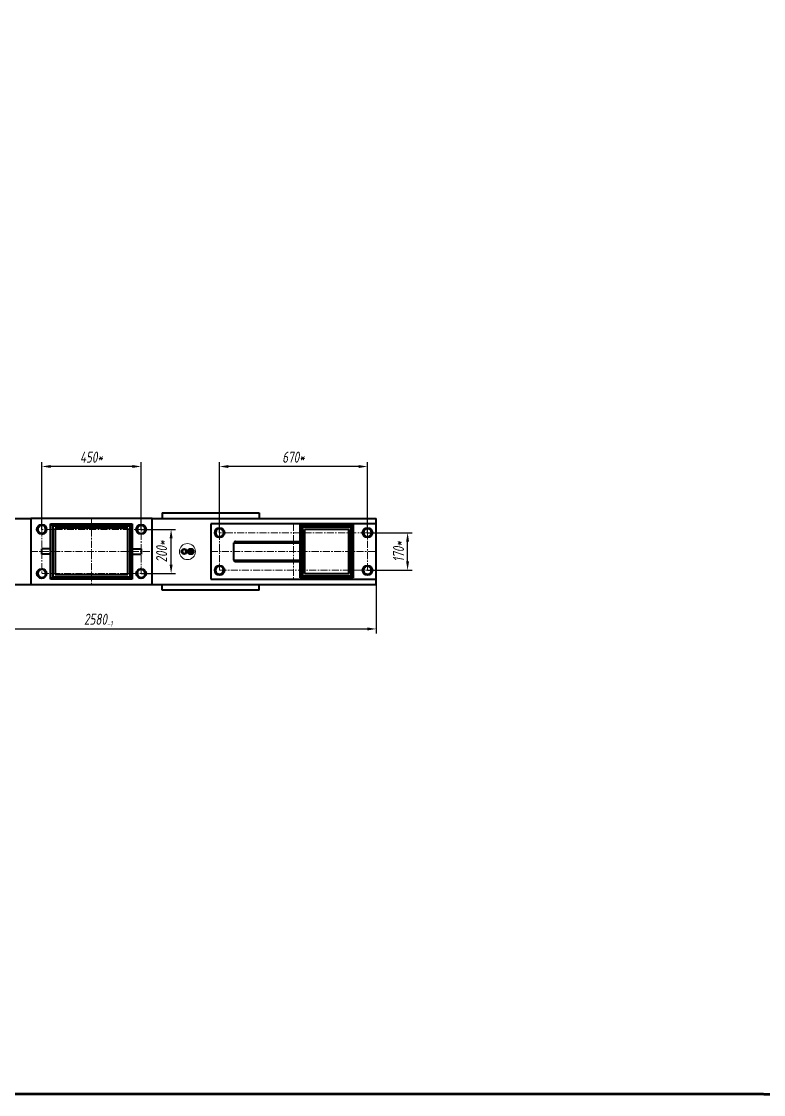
# Model space of a CAD drawing. Header units: millimetres. Extents: x 46486 to 69721, y 30372 to 52690.
# Drawn here: x 60520 to 63881, y 30372 to 35233 of the extents above; entities that cross this region are included whole.
import ezdxf

# ---------------------------------------------------------------- set-up
doc = ezdxf.new("R2010")
doc.units = ezdxf.units.MM
doc.linetypes.add('CENTER', pattern=[50.8, 31.75, -6.35, 6.35, -6.35])
doc.layers.add('РАЗМЕРЫ', color=7, linetype='Continuous', lineweight=18)
doc.styles.get("Standard").update_dxf_attribs({"font": 'simplex.shx', "width": 0.7, "oblique": 10})
doc.dimstyles.new('Stand10', dxfattribs={"dimtxt": 50, "dimasz": 40, "dimexe": 20, "dimexo": 0, "dimgap": 16, "dimtad": 1, "dimdec": 0, "dimzin": 0, "dimdsep": 46, "dimtxsty": 'Standard', "dimcen": 0, "dimadec": 0, "dimazin": 0, "dimtfac": 1, "dimtdec": 0, "dimtmove": 0, "dimatfit": 3, "dimfxl": 0.18, "dimtolj": 1, "dimtzin": 0, "dimarcsym": 0})
doc.dimstyles.new('Stand5', dxfattribs={"dimtxt": 25, "dimasz": 20, "dimexe": 10, "dimexo": 0, "dimgap": 8, "dimtad": 1, "dimdec": 0, "dimzin": 0, "dimdsep": 46, "dimtxsty": 'Standard', "dimcen": 0, "dimadec": 0, "dimazin": 0, "dimtfac": 1, "dimtdec": 0, "dimtmove": 0, "dimatfit": 3, "dimfxl": 0.18, "dimtolj": 1, "dimtzin": 0, "dimarcsym": 0})

# ---------------------------------------------------------------- blocks, each defined once
blk = doc.blocks.new('*D6523')
at = {"layer": 'РАЗМЕРЫ', "color": 0, "lineweight": 18, "insert": (60920.1, 32504.9), "char_height": 25, "attachment_point": 5, "rotation": 359.8985}
blk.add_mtext('\\A1;-1', dxfattribs=at)
blk = doc.blocks.new('*D6539')
at = {"layer": 'DEFPOINTS', "color": 0, "lineweight": 18}
for p in [(62087.2, 32916.8), (62268.9, 32916.8), (62087.2, 32746.8)]:
    blk.add_point(p, dxfattribs=at)
at = {"layer": 'РАЗМЕРЫ', "color": 0, "lineweight": -2}
for p, q in [((62087.2, 32916.8), (62288.9, 32916.8)), ((62268.9, 32786.8), (62268.9, 32876.8)), ((62087.2, 32746.8), (62288.9, 32746.8))]:
    blk.add_line(p, q, dxfattribs=at)
at = {"layer": 'РАЗМЕРЫ', "color": 0, "lineweight": 18}
for points in [[(62275.5, 32876.8), (62262.2, 32876.8), (62268.9, 32916.8)], [(62262.2, 32786.8), (62275.5, 32786.8), (62268.9, 32746.8)]]:
    blk.add_solid(points, dxfattribs=at)
at = {"layer": 'РАЗМЕРЫ', "color": 0, "lineweight": 18, "insert": (62227.9, 32831.8), "char_height": 50, "attachment_point": 5, "rotation": 90}
blk.add_mtext('\\A1;170*', dxfattribs=at)
blk = doc.blocks.new('*D6541')
at = {"layer": 'DEFPOINTS', "color": 0, "lineweight": 18}
for p in [(61417.2, 33216.7), (61417.2, 32916.8), (62087.2, 32916.8)]:
    blk.add_point(p, dxfattribs=at)
at = {"layer": 'РАЗМЕРЫ', "color": 0, "lineweight": -2}
for p, q in [((61417.2, 32916.8), (61417.2, 33236.7)), ((62047.2, 33216.7), (61457.2, 33216.7)), ((62087.2, 32916.8), (62087.2, 33236.7))]:
    blk.add_line(p, q, dxfattribs=at)
at = {"layer": 'РАЗМЕРЫ', "color": 0, "lineweight": 18}
for points in [[(61457.2, 33223.3), (61457.2, 33210), (61417.2, 33216.7)], [(62047.2, 33210), (62047.2, 33223.3), (62087.2, 33216.7)]]:
    blk.add_solid(points, dxfattribs=at)
at = {"layer": 'РАЗМЕРЫ', "color": 0, "lineweight": 18, "insert": (61752.2, 33259.1), "char_height": 50, "attachment_point": 5}
blk.add_mtext('\\A1;670*', dxfattribs=at)
blk = doc.blocks.new('*D6543')
at = {"layer": 'DEFPOINTS', "color": 0, "lineweight": 18}
for p in [(60612.2, 33216.8), (60612.2, 32931.8), (61062.2, 32931.8)]:
    blk.add_point(p, dxfattribs=at)
at = {"layer": 'РАЗМЕРЫ', "color": 0, "lineweight": -2}
for p, q in [((60612.2, 32931.8), (60612.2, 33236.8)), ((61022.2, 33216.8), (60652.2, 33216.8)), ((61062.2, 32931.8), (61062.2, 33236.8))]:
    blk.add_line(p, q, dxfattribs=at)
at = {"layer": 'РАЗМЕРЫ', "color": 0, "lineweight": 18}
for points in [[(60652.2, 33223.5), (60652.2, 33210.2), (60612.2, 33216.8)], [(61022.2, 33210.2), (61022.2, 33223.5), (61062.2, 33216.8)]]:
    blk.add_solid(points, dxfattribs=at)
at = {"layer": 'РАЗМЕРЫ', "color": 0, "lineweight": 18, "insert": (60837.2, 33258.9), "char_height": 50, "attachment_point": 5}
blk.add_mtext('\\A1;450*', dxfattribs=at)
blk = doc.blocks.new('*D6544')
at = {"layer": 'DEFPOINTS', "color": 0, "lineweight": 18}
for p in [(61062.2, 32931.8), (61197.9, 32931.8), (61062.2, 32731.8)]:
    blk.add_point(p, dxfattribs=at)
at = {"layer": 'РАЗМЕРЫ', "color": 0, "lineweight": -2}
for p, q in [((61062.2, 32931.8), (61217.9, 32931.8)), ((61197.9, 32771.8), (61197.9, 32891.8)), ((61062.2, 32731.8), (61217.9, 32731.8))]:
    blk.add_line(p, q, dxfattribs=at)
at = {"layer": 'РАЗМЕРЫ', "color": 0, "lineweight": 18}
for points in [[(61204.6, 32891.8), (61191.2, 32891.8), (61197.9, 32931.8)], [(61191.2, 32771.8), (61204.6, 32771.8), (61197.9, 32731.8)]]:
    blk.add_solid(points, dxfattribs=at)
at = {"layer": 'РАЗМЕРЫ', "color": 0, "lineweight": 18, "insert": (61154.9, 32831.8), "char_height": 50, "attachment_point": 5, "rotation": 90}
blk.add_mtext('\\A1;200*', dxfattribs=at)
blk = doc.blocks.new('*D6557')
at = {"layer": 'DEFPOINTS', "color": 0, "lineweight": 18}
for p in [(59547.2, 32707.3), (62127.2, 32707.3), (62127.2, 32481)]:
    blk.add_point(p, dxfattribs=at)
at = {"layer": 'РАЗМЕРЫ', "color": 0, "lineweight": -2}
for p, q in [((59547.2, 32707.3), (59547.2, 32461)), ((62127.2, 32707.3), (62127.2, 32461)), ((59587.2, 32481), (62087.2, 32481))]:
    blk.add_line(p, q, dxfattribs=at)
at = {"layer": 'РАЗМЕРЫ', "color": 0, "lineweight": 18}
for points in [[(59587.2, 32487.6), (59587.2, 32474.3), (59547.2, 32481)], [(62087.2, 32474.3), (62087.2, 32487.6), (62127.2, 32481)]]:
    blk.add_solid(points, dxfattribs=at)
at = {"layer": 'РАЗМЕРЫ', "color": 0, "lineweight": 18, "insert": (60855.7, 32525), "char_height": 50, "attachment_point": 5}
blk.add_mtext('\\A1;2580', dxfattribs=at)

msp = doc.modelspace()

# ---------------------------------------------------------------- linework, layer by layer
at = {"color": 7, "linetype": 'Continuous', "lineweight": 40}
for p, q in [((61157.22, 33007.28), (61157.22, 33006.34)), ((61157.22, 33007.28), (61597.22, 33007.28)), ((61157.22, 33006.34), (61597.22, 33006.34)), ((61157.22, 33006.34), (61157.22, 32981.84)), ((61597.22, 33007.28), (61597.22, 33006.34)), ((61597.22, 33006.34), (61597.22, 32981.84)), ((59547.22, 32981.84), (60562.22, 32981.84)), ((60562.22, 32981.84), (60562.22, 32681.84)), ((61112.22, 32981.84), (60562.22, 32981.84)), ((60652.22, 32706.84), (60652.22, 32956.84)), ((60660.22, 32948.84), (60652.22, 32956.84)), ((60652.22, 32956.84), (61022.22, 32956.84)), ((61022.22, 32956.84), (61014.22, 32948.84)), ((61022.22, 32956.84), (61022.22, 32706.84)), ((61112.22, 32981.84), (62127.22, 32981.84)), ((61112.22, 32681.84), (61112.22, 32981.84)), ((62127.22, 32956.84), (61377.22, 32956.84)), ((61377.22, 32956.84), (61377.22, 32706.84)), ((62127.22, 32956.84), (62127.22, 32981.84)), ((62127.22, 32706.84), (62127.22, 32956.84)), ((60660.22, 32948.84), (60660.22, 32714.84)), ((61014.22, 32948.84), (60660.22, 32948.84)), ((60662.22, 32946.84), (60662.22, 32716.84)), ((61012.22, 32946.84), (60662.22, 32946.84)), ((60672.22, 32936.84), (60672.22, 32726.84)), ((61002.22, 32936.84), (60672.22, 32936.84)), ((61002.22, 32726.84), (61002.22, 32936.84)), ((61012.22, 32716.84), (61012.22, 32946.84)), ((61014.22, 32714.84), (61014.22, 32948.84)), ((61782.22, 32951.84), (62022.22, 32951.84)), ((61790.22, 32943.84), (61782.22, 32951.84)), ((61782.22, 32711.84), (61782.22, 32951.84)), ((62014.22, 32943.84), (61790.22, 32943.84)), ((61790.22, 32943.84), (61790.22, 32719.84)), ((61792.22, 32941.84), (61792.22, 32721.84)), ((62012.22, 32941.84), (61792.22, 32941.84)), ((61802.22, 32931.84), (61802.22, 32731.84)), ((62002.22, 32931.84), (61802.22, 32931.84)), ((62002.22, 32731.84), (62002.22, 32931.84)), ((62012.22, 32721.84), (62012.22, 32941.84)), ((62022.22, 32951.84), (62014.22, 32943.84)), ((62014.22, 32719.84), (62014.22, 32943.84)), ((62022.22, 32951.84), (62022.22, 32711.84)), ((61482.38, 32792.84), (61482.38, 32870.84)), ((61482.38, 32870.84), (61782.22, 32870.84)), ((61489.13, 32876.84), (61782.22, 32876.84)), ((60612.22, 32819.34), (60612.22, 32844.34)), ((60652.22, 32844.34), (60612.22, 32844.34)), ((60652.22, 32819.34), (60612.22, 32819.34)), ((61022.22, 32844.34), (61062.22, 32844.34)), ((61022.22, 32819.34), (61062.22, 32819.34)), ((61062.22, 32844.34), (61062.22, 32819.34)), ((61278.59, 32833.84), (61286.32, 32833.84)), ((61295.85, 32832.04), (61278.59, 32832.04)), ((61282.19, 32830.24), (61292.25, 32830.24)), ((61292.25, 32828.44), (61282.19, 32828.44)), ((61285.79, 32826.64), (61288.65, 32826.64)), ((61288.65, 32824.84), (61285.79, 32824.84)), ((61286.32, 32837.94), (61286.32, 32833.84)), ((61288.12, 32837.94), (61288.12, 32833.84)), ((61288.12, 32833.84), (61295.85, 32833.84)), ((61482.38, 32792.84), (61782.22, 32792.84)), ((61489.13, 32786.84), (61782.22, 32786.84)), ((60660.22, 32714.84), (60652.22, 32706.84)), ((60660.22, 32714.84), (61014.22, 32714.84)), ((60662.22, 32716.84), (61012.22, 32716.84)), ((60672.22, 32726.84), (61002.22, 32726.84)), ((61022.22, 32706.84), (61014.22, 32714.84)), ((61790.22, 32719.84), (61782.22, 32711.84)), ((61790.22, 32719.84), (62014.22, 32719.84)), ((61792.22, 32721.84), (62012.22, 32721.84)), ((61802.22, 32731.84), (62002.22, 32731.84)), ((62022.22, 32711.84), (62014.22, 32719.84)), ((59547.22, 32681.84), (60562.22, 32681.84)), ((60562.22, 32681.84), (61112.22, 32681.84)), ((61022.22, 32706.84), (60652.22, 32706.84)), ((61112.22, 32681.84), (62127.22, 32681.84)), ((61157.22, 32657.33), (61157.22, 32681.84)), ((61377.22, 32706.84), (62127.22, 32706.84)), ((61597.22, 32657.33), (61597.22, 32681.84)), ((62022.22, 32711.84), (61782.22, 32711.84)), ((62127.22, 32681.84), (62127.22, 32706.84)), ((61597.22, 32657.33), (61157.22, 32657.33)), ((61157.22, 32656.39), (61157.22, 32657.33)), ((61597.22, 32656.39), (61157.22, 32656.39)), ((61597.22, 32656.39), (61597.22, 32657.33))]:
    msp.add_line(p, q, dxfattribs=at)
for centre, radius in [((60612.22, 32931.84), 22), ((61062.22, 32931.84), 22), ((61417.22, 32916.84), 22), ((62087.22, 32916.84), 22), ((61257.22, 32831.84), 12), ((61287.22, 32831.84), 12.5), ((61417.22, 32746.84), 22), ((62087.22, 32746.84), 22), ((60612.22, 32731.84), 22), ((61062.22, 32731.84), 22)]:
    msp.add_circle(centre, radius, dxfattribs=at)
at = {"color": 7, "linetype": 'Continuous', "lineweight": 18}
msp.add_circle((61271.83, 32831.23), 36.35, dxfattribs=at)
at = {"color": 7, "linetype": 'Continuous', "lineweight": 40}
for centre, radius, start, end in [((60612.22, 32931.84), 18, 134.73852, 194.73852), ((60612.22, 32931.84), 18, 194.73852, 254.73852), ((60612.22, 32931.84), 18, 74.73852, 134.73852), ((60612.22, 32931.84), 18, 254.73852, 314.73852), ((60612.22, 32931.84), 18, 14.73852, 74.73852), ((60612.22, 32931.84), 18, 314.73852, 14.73852), ((61062.22, 32931.84), 18, 143.09764, 203.09764), ((61062.22, 32931.84), 18, 203.09764, 263.09764), ((61062.22, 32931.84), 18, 83.09764, 143.09764), ((61062.22, 32931.84), 18, 263.09764, 323.09764), ((61062.22, 32931.84), 18, 23.09764, 83.09764), ((61062.22, 32931.84), 18, 323.09764, 23.09764), ((61417.22, 32916.84), 18, 120, 180), ((61417.22, 32916.84), 18, 180, 240), ((61417.22, 32916.84), 18, 60, 120), ((61417.22, 32916.84), 18, 0, 60), ((61417.22, 32916.84), 18, 300, 0), ((62087.22, 32916.84), 18, 156.8699, 216.8699), ((62087.22, 32916.84), 18, 96.8699, 156.8699), ((62087.22, 32916.84), 18, 36.8699, 96.8699), ((62087.22, 32916.84), 18, 276.8699, 336.8699), ((62087.22, 32916.84), 18, 336.8699, 36.8699), ((61417.22, 32916.84), 18, 240, 300), ((62087.22, 32916.84), 18, 216.8699, 276.8699), ((61257.22, 32831.84), 9, 120, 180), ((61257.22, 32831.84), 9, 180, 240), ((61257.22, 32831.84), 9, 60, 120), ((61257.22, 32831.84), 9, 240, 300), ((61257.22, 32831.84), 9, 0, 60), ((61257.22, 32831.84), 9, 300, 0), ((61278.59, 32832.94), 0.9, 90, 180), ((61278.59, 32832.94), 0.9, 180, 270), ((61282.19, 32829.34), 0.9, 90, 180), ((61282.19, 32829.34), 0.9, 180, 270), ((61285.79, 32825.74), 0.9, 90, 180), ((61285.79, 32825.74), 0.9, 180, 270), ((61287.22, 32837.94), 0.9, 90, 180), ((61287.22, 32837.94), 0.9, 0, 90), ((61288.65, 32825.74), 0.9, 0, 90), ((61288.65, 32825.74), 0.9, 270, 0), ((61292.25, 32829.34), 0.9, 0, 90), ((61292.25, 32829.34), 0.9, 270, 0), ((61295.85, 32832.94), 0.9, 0, 90), ((61295.85, 32832.94), 0.9, 270, 0), ((61417.22, 32746.84), 18, 70.86263, 130.86263), ((61417.22, 32746.84), 18, 10.86263, 70.86263), ((62087.22, 32746.84), 18, 83.31178, 143.31178), ((62087.22, 32746.84), 18, 23.31178, 83.31178), ((60612.22, 32731.84), 18, 170.68529, 230.68529), ((60612.22, 32731.84), 18, 110.68529, 170.68529), ((60612.22, 32731.84), 18, 230.68529, 290.68529), ((60612.22, 32731.84), 18, 50.68529, 110.68529), ((60612.22, 32731.84), 18, 290.68529, 350.68529), ((60612.22, 32731.84), 18, 350.68529, 50.68529), ((61062.22, 32731.84), 18, 123.66434, 183.66434), ((61062.22, 32731.84), 18, 183.66434, 243.66434), ((61062.22, 32731.84), 18, 63.66434, 123.66434), ((61062.22, 32731.84), 18, 243.66434, 303.66434), ((61062.22, 32731.84), 18, 3.66434, 63.66434), ((61062.22, 32731.84), 18, 303.66434, 3.66434), ((61417.22, 32746.84), 18, 130.86263, 190.86263), ((61417.22, 32746.84), 18, 190.86263, 250.86263), ((61417.22, 32746.84), 18, 250.86263, 310.86263), ((61417.22, 32746.84), 18, 310.86263, 10.86263), ((62087.22, 32746.84), 18, 143.31178, 203.31178), ((62087.22, 32746.84), 18, 203.31178, 263.31178), ((62087.22, 32746.84), 18, 263.31178, 323.31178), ((62087.22, 32746.84), 18, 323.31178, 23.31178)]:
    msp.add_arc(centre, radius, start, end, dxfattribs=at)
for centre, start_param, end_param in [((61489.13, 32870.84), 1.5707963, 3.1415927), ((61489.13, 32792.84), 3.1415927, 4.712389)]:
    msp.add_ellipse(centre, major_axis=(6.75, 0), ratio=0.8892878, start_param=start_param, end_param=end_param, dxfattribs=at)
for points, knots in [([(60599.55, 32944.62), (60599.38, 32944.45), (60598.05, 32943.14), (60595.56, 32940.66), (60593.31, 32938.43), (60592.17, 32937.31)], [0, 0, 0, 0, 0.0701071, 0.5307932, 1, 1, 1, 1]), ([(60592.17, 32937.31), (60592.6, 32935.68), (60593.47, 32932.38), (60594.36, 32928.98), (60594.82, 32927.26)], [0, 0, 0, 0, 0.495458, 1, 1, 1, 1]), ([(60594.82, 32927.26), (60594.88, 32927.02), (60595.35, 32925.21), (60596.25, 32921.81), (60597.05, 32918.75), (60597.46, 32917.21)], [0, 0, 0, 0, 0.07010709, 0.53079324, 1, 1, 1, 1]), ([(60597.46, 32917.21), (60598.2, 32917), (60600.2, 32916.46), (60603.54, 32915.55), (60606.17, 32914.83), (60607.49, 32914.47)], [0, 0, 0, 0, 0.22665983, 0.61085078, 1, 1, 1, 1]), ([(60606.94, 32951.94), (60605.74, 32950.75), (60603.32, 32948.35), (60600.82, 32945.87), (60599.55, 32944.62)], [0, 0, 0, 0, 0.495458, 1, 1, 1, 1]), ([(60616.96, 32949.2), (60615.66, 32949.56), (60613.04, 32950.27), (60609.69, 32951.19), (60607.68, 32951.73), (60606.94, 32951.94)], [0, 0, 0, 0, 0.3838711, 0.7733407, 1, 1, 1, 1]), ([(60607.49, 32914.47), (60608.31, 32914.25), (60610.42, 32913.67), (60613.79, 32912.75), (60616.27, 32912.08), (60617.51, 32911.74)], [0, 0, 0, 0, 0.2441807, 0.62003708, 1, 1, 1, 1]), ([(60626.99, 32946.47), (60625.75, 32946.8), (60623.27, 32947.48), (60619.91, 32948.4), (60617.79, 32948.98), (60616.96, 32949.2)], [0, 0, 0, 0, 0.3761823, 0.7558189, 1, 1, 1, 1]), ([(60617.51, 32911.74), (60618.71, 32912.92), (60621.13, 32915.32), (60623.63, 32917.8), (60624.89, 32919.05)], [0, 0, 0, 0, 0.495458, 1, 1, 1, 1]), ([(60624.89, 32919.05), (60625.07, 32919.22), (60626.39, 32920.54), (60628.89, 32923.01), (60631.14, 32925.24), (60632.28, 32926.37)], [0, 0, 0, 0, 0.0701071, 0.5307932, 1, 1, 1, 1]), ([(60629.63, 32936.42), (60629.57, 32936.65), (60629.09, 32938.46), (60628.2, 32941.86), (60627.39, 32944.92), (60626.99, 32946.47)], [0, 0, 0, 0, 0.0701071, 0.5307932, 1, 1, 1, 1]), ([(60632.28, 32926.37), (60631.85, 32928), (60630.98, 32931.29), (60630.08, 32934.7), (60629.63, 32936.42)], [0, 0, 0, 0, 0.49545796, 1, 1, 1, 1]), ([(61047.83, 32942.64), (61047.68, 32942.45), (61046.56, 32940.96), (61044.45, 32938.14), (61042.55, 32935.61), (61041.59, 32934.33)], [0, 0, 0, 0, 0.0701071, 0.5307932, 1, 1, 1, 1]), ([(61041.59, 32934.33), (61042.25, 32932.78), (61043.59, 32929.65), (61044.97, 32926.41), (61045.67, 32924.78)], [0, 0, 0, 0, 0.495458, 1, 1, 1, 1]), ([(61045.67, 32924.78), (61045.76, 32924.55), (61046.49, 32922.83), (61047.87, 32919.6), (61049.12, 32916.69), (61049.74, 32915.22)], [0, 0, 0, 0, 0.0701071, 0.5307932, 1, 1, 1, 1]), ([(61054.07, 32950.96), (61053.06, 32949.61), (61051.01, 32946.88), (61048.9, 32944.07), (61047.83, 32942.64)], [0, 0, 0, 0, 0.495458, 1, 1, 1, 1]), ([(61049.74, 32915.22), (61050.51, 32915.12), (61052.56, 32914.87), (61056, 32914.46), (61058.7, 32914.13), (61060.06, 32913.97)], [0, 0, 0, 0, 0.2266598, 0.6108508, 1, 1, 1, 1]), ([(61064.39, 32949.71), (61063.05, 32949.87), (61060.35, 32950.2), (61056.91, 32950.61), (61054.83, 32950.86), (61054.07, 32950.96)], [0, 0, 0, 0, 0.3838711, 0.7733407, 1, 1, 1, 1]), ([(61060.06, 32913.97), (61060.91, 32913.86), (61063.08, 32913.6), (61066.54, 32913.18), (61069.09, 32912.87), (61070.38, 32912.72)], [0, 0, 0, 0, 0.2441807, 0.6200371, 1, 1, 1, 1]), ([(61074.7, 32948.46), (61073.43, 32948.61), (61070.88, 32948.92), (61067.42, 32949.34), (61065.24, 32949.6), (61064.39, 32949.71)], [0, 0, 0, 0, 0.37618234, 0.7558189, 1, 1, 1, 1]), ([(61070.38, 32912.72), (61071.39, 32914.07), (61073.44, 32916.79), (61075.55, 32919.61), (61076.62, 32921.03)], [0, 0, 0, 0, 0.495458, 1, 1, 1, 1]), ([(61078.78, 32938.9), (61078.68, 32939.12), (61077.95, 32940.84), (61076.57, 32944.08), (61075.33, 32946.99), (61074.7, 32948.46)], [0, 0, 0, 0, 0.0701071, 0.5307932, 1, 1, 1, 1]), ([(61076.62, 32921.03), (61076.77, 32921.23), (61077.89, 32922.72), (61080, 32925.53), (61081.9, 32928.06), (61082.86, 32929.34)], [0, 0, 0, 0, 0.0701071, 0.5307932, 1, 1, 1, 1]), ([(61082.86, 32929.34), (61082.2, 32930.89), (61080.86, 32934.02), (61079.48, 32937.26), (61078.78, 32938.9)], [0, 0, 0, 0, 0.495458, 1, 1, 1, 1]), ([(61408.22, 32932.42), (61408.01, 32932.3), (61406.39, 32931.37), (61403.35, 32929.61), (61400.61, 32928.03), (61399.22, 32927.23)], [0, 0, 0, 0, 0.0701071, 0.5307932, 1, 1, 1, 1]), ([(61399.22, 32927.23), (61399.22, 32926.46), (61399.22, 32924.39), (61399.22, 32920.93), (61399.22, 32918.21), (61399.22, 32916.84)], [0, 0, 0, 0, 0.2266598, 0.6108508, 1, 1, 1, 1]), ([(61399.22, 32916.84), (61399.22, 32915.98), (61399.22, 32913.8), (61399.22, 32910.31), (61399.22, 32907.74), (61399.22, 32906.44)], [0, 0, 0, 0, 0.2441807, 0.6200371, 1, 1, 1, 1]), ([(61417.22, 32937.62), (61415.76, 32936.78), (61412.81, 32935.07), (61409.76, 32933.31), (61408.22, 32932.42)], [0, 0, 0, 0, 0.495458, 1, 1, 1, 1]), ([(61426.22, 32932.42), (61426.01, 32932.55), (61424.39, 32933.48), (61421.35, 32935.24), (61418.61, 32936.82), (61417.22, 32937.62)], [0, 0, 0, 0, 0.0701071, 0.5307932, 1, 1, 1, 1]), ([(61435.22, 32927.23), (61433.76, 32928.07), (61430.81, 32929.78), (61427.76, 32931.54), (61426.22, 32932.42)], [0, 0, 0, 0, 0.495458, 1, 1, 1, 1]), ([(61435.22, 32916.84), (61435.22, 32918.19), (61435.22, 32920.91), (61435.22, 32924.37), (61435.22, 32926.46), (61435.22, 32927.23)], [0, 0, 0, 0, 0.3838711, 0.7733407, 1, 1, 1, 1]), ([(61435.22, 32906.44), (61435.22, 32907.72), (61435.22, 32910.29), (61435.22, 32913.78), (61435.22, 32915.98), (61435.22, 32916.84)], [0, 0, 0, 0, 0.3761823, 0.7558189, 1, 1, 1, 1]), ([(62070.67, 32923.91), (62070.57, 32923.68), (62069.84, 32921.97), (62068.46, 32918.73), (62067.22, 32915.82), (62066.59, 32914.35)], [0, 0, 0, 0, 0.0701071, 0.5307932, 1, 1, 1, 1]), ([(62066.59, 32914.35), (62067.05, 32913.74), (62068.29, 32912.08), (62070.37, 32909.31), (62072, 32907.13), (62072.82, 32906.04)], [0, 0, 0, 0, 0.2266598, 0.6108508, 1, 1, 1, 1]), ([(62074.75, 32933.46), (62074.09, 32931.91), (62072.75, 32928.78), (62071.37, 32925.54), (62070.67, 32923.91)], [0, 0, 0, 0, 0.495458, 1, 1, 1, 1]), ([(62085.07, 32934.71), (62084.83, 32934.68), (62082.97, 32934.45), (62079.48, 32934.03), (62076.34, 32933.66), (62074.75, 32933.46)], [0, 0, 0, 0, 0.0701071, 0.5307932, 1, 1, 1, 1]), ([(62095.39, 32935.95), (62093.71, 32935.75), (62090.33, 32935.34), (62086.83, 32934.92), (62085.07, 32934.71)], [0, 0, 0, 0, 0.495458, 1, 1, 1, 1]), ([(62101.62, 32927.64), (62100.81, 32928.72), (62099.18, 32930.89), (62097.1, 32933.66), (62095.85, 32935.34), (62095.39, 32935.95)], [0, 0, 0, 0, 0.3838711, 0.7733407, 1, 1, 1, 1]), ([(62099.69, 32900.21), (62100.36, 32901.76), (62101.7, 32904.89), (62103.08, 32908.13), (62103.78, 32909.77)], [0, 0, 0, 0, 0.495458, 1, 1, 1, 1]), ([(62107.86, 32919.32), (62107.09, 32920.35), (62105.55, 32922.4), (62103.45, 32925.2), (62102.14, 32926.95), (62101.62, 32927.64)], [0, 0, 0, 0, 0.3761823, 0.7558189, 1, 1, 1, 1]), ([(62103.78, 32909.77), (62103.87, 32909.99), (62104.61, 32911.71), (62105.99, 32914.94), (62107.23, 32917.85), (62107.86, 32919.32)], [0, 0, 0, 0, 0.0701071, 0.5307932, 1, 1, 1, 1]), ([(61399.22, 32906.44), (61400.69, 32905.6), (61403.64, 32903.9), (61406.68, 32902.14), (61408.22, 32901.25)], [0, 0, 0, 0, 0.495458, 1, 1, 1, 1]), ([(61408.22, 32901.25), (61408.44, 32901.12), (61410.05, 32900.19), (61413.1, 32898.43), (61415.84, 32896.85), (61417.22, 32896.05)], [0, 0, 0, 0, 0.07010709, 0.53079324, 1, 1, 1, 1]), ([(61417.22, 32896.05), (61418.69, 32896.9), (61421.64, 32898.6), (61424.68, 32900.36), (61426.22, 32901.25)], [0, 0, 0, 0, 0.495458, 1, 1, 1, 1]), ([(61426.22, 32901.25), (61426.44, 32901.37), (61428.05, 32902.3), (61431.1, 32904.06), (61433.84, 32905.65), (61435.22, 32906.44)], [0, 0, 0, 0, 0.0701071, 0.5307932, 1, 1, 1, 1]), ([(62072.82, 32906.04), (62073.34, 32905.35), (62074.65, 32903.61), (62076.74, 32900.81), (62078.28, 32898.76), (62079.06, 32897.72)], [0, 0, 0, 0, 0.2441807, 0.6200371, 1, 1, 1, 1]), ([(62079.06, 32897.72), (62080.73, 32897.92), (62084.12, 32898.33), (62087.61, 32898.75), (62089.38, 32898.97)], [0, 0, 0, 0, 0.495458, 1, 1, 1, 1]), ([(62089.38, 32898.97), (62089.62, 32899), (62091.47, 32899.22), (62094.97, 32899.64), (62098.11, 32900.02), (62099.69, 32900.21)], [0, 0, 0, 0, 0.0701071, 0.5307932, 1, 1, 1, 1]), ([(61252.72, 32839.63), (61252.62, 32839.57), (61251.81, 32839.1), (61250.29, 32838.22), (61248.92, 32837.43), (61248.22, 32837.03)], [0, 0, 0, 0, 0.07009, 0.5307844, 1, 1, 1, 1]), ([(61248.22, 32837.03), (61248.22, 32836.19), (61248.22, 32834.49), (61248.22, 32832.72), (61248.22, 32831.84)], [0, 0, 0, 0, 0.495458, 1, 1, 1, 1]), ([(61248.22, 32831.84), (61248.22, 32831.71), (61248.22, 32830.78), (61248.22, 32829.02), (61248.22, 32827.44), (61248.22, 32826.64)], [0, 0, 0, 0, 0.07009003, 0.53078443, 1, 1, 1, 1]), ([(61248.22, 32826.64), (61248.51, 32826.47), (61249.98, 32825.63), (61251.5, 32824.75), (61252.72, 32824.04)], [0, 0, 0, 0, 0.1963527, 1, 1, 1, 1]), ([(61257.22, 32842.23), (61256.49, 32841.81), (61255.02, 32840.96), (61253.49, 32840.07), (61252.72, 32839.63)], [0, 0, 0, 0, 0.495458, 1, 1, 1, 1]), ([(61252.72, 32824.04), (61253.06, 32823.85), (61254.58, 32822.97), (61256.07, 32822.11), (61257.22, 32821.44)], [0, 0, 0, 0, 0.2203639, 1, 1, 1, 1]), ([(61261.72, 32839.63), (61260.5, 32840.34), (61258.98, 32841.22), (61257.51, 32842.06), (61257.22, 32842.23)], [0, 0, 0, 0, 0.8036473, 1, 1, 1, 1]), ([(61257.22, 32821.44), (61257.95, 32821.87), (61259.43, 32822.72), (61260.95, 32823.6), (61261.72, 32824.04)], [0, 0, 0, 0, 0.495458, 1, 1, 1, 1]), ([(61266.22, 32837.03), (61265.07, 32837.7), (61263.58, 32838.56), (61262.06, 32839.44), (61261.72, 32839.63)], [0, 0, 0, 0, 0.7796361, 1, 1, 1, 1]), ([(61261.72, 32824.04), (61261.83, 32824.1), (61262.64, 32824.57), (61264.16, 32825.45), (61265.53, 32826.24), (61266.22, 32826.64)], [0, 0, 0, 0, 0.07009, 0.5307844, 1, 1, 1, 1]), ([(61266.22, 32831.84), (61266.22, 32831.96), (61266.22, 32832.89), (61266.22, 32834.65), (61266.22, 32836.23), (61266.22, 32837.03)], [0, 0, 0, 0, 0.07009, 0.5307844, 1, 1, 1, 1]), ([(61266.22, 32826.64), (61266.22, 32827.48), (61266.22, 32829.19), (61266.22, 32830.95), (61266.22, 32831.84)], [0, 0, 0, 0, 0.495458, 1, 1, 1, 1]), ([(61413.31, 32767.25), (61412.03, 32766.14), (61409.45, 32763.92), (61406.79, 32761.61), (61405.45, 32760.45)], [0, 0, 0, 0, 0.495458, 1, 1, 1, 1]), ([(61423.12, 32763.84), (61422.89, 32763.92), (61421.13, 32764.53), (61417.81, 32765.69), (61414.82, 32766.73), (61413.31, 32767.25)], [0, 0, 0, 0, 0.0701071, 0.5307932, 1, 1, 1, 1]), ([(61432.94, 32760.43), (61431.35, 32760.99), (61428.13, 32762.1), (61424.8, 32763.26), (61423.12, 32763.84)], [0, 0, 0, 0, 0.495458, 1, 1, 1, 1]), ([(62079, 32765.92), (62077.99, 32764.57), (62075.95, 32761.84), (62073.85, 32759.02), (62072.79, 32757.59)], [0, 0, 0, 0, 0.495458, 1, 1, 1, 1]), ([(62089.32, 32764.71), (62089.08, 32764.74), (62087.22, 32764.96), (62083.73, 32765.37), (62080.58, 32765.74), (62079, 32765.92)], [0, 0, 0, 0, 0.0701071, 0.5307932, 1, 1, 1, 1]), ([(62099.64, 32763.5), (62097.97, 32763.7), (62094.58, 32764.1), (62091.08, 32764.51), (62089.32, 32764.71)], [0, 0, 0, 0, 0.49545796, 1, 1, 1, 1]), ([(62103.75, 32753.96), (62103.22, 32755.2), (62102.14, 32757.7), (62100.77, 32760.88), (62099.95, 32762.8), (62099.64, 32763.5)], [0, 0, 0, 0, 0.3838711, 0.7733407, 1, 1, 1, 1]), ([(60594.46, 32734.75), (60594.42, 32734.51), (60594.12, 32732.67), (60593.55, 32729.2), (60593.04, 32726.07), (60592.78, 32724.49)], [0, 0, 0, 0, 0.0701071, 0.5307932, 1, 1, 1, 1]), ([(60592.78, 32724.49), (60593.37, 32724.01), (60594.98, 32722.7), (60597.66, 32720.5), (60599.76, 32718.78), (60600.82, 32717.91)], [0, 0, 0, 0, 0.2266598, 0.6108508, 1, 1, 1, 1]), ([(60596.14, 32745.01), (60595.87, 32743.34), (60595.32, 32739.98), (60594.75, 32736.5), (60594.46, 32734.75)], [0, 0, 0, 0, 0.495458, 1, 1, 1, 1]), ([(60605.87, 32748.68), (60605.63, 32748.59), (60603.89, 32747.93), (60600.6, 32746.69), (60597.64, 32745.57), (60596.14, 32745.01)], [0, 0, 0, 0, 0.0701071, 0.5307932, 1, 1, 1, 1]), ([(60600.82, 32717.91), (60601.48, 32717.37), (60603.17, 32715.99), (60605.87, 32713.77), (60607.86, 32712.14), (60608.86, 32711.33)], [0, 0, 0, 0, 0.2441807, 0.6200371, 1, 1, 1, 1]), ([(60615.59, 32752.35), (60614.01, 32751.75), (60610.82, 32750.55), (60607.53, 32749.3), (60605.87, 32748.68)], [0, 0, 0, 0, 0.495458, 1, 1, 1, 1]), ([(60608.86, 32711.33), (60610.44, 32711.92), (60613.63, 32713.13), (60616.92, 32714.37), (60618.58, 32715)], [0, 0, 0, 0, 0.495458, 1, 1, 1, 1]), ([(60623.63, 32745.76), (60622.58, 32746.62), (60620.48, 32748.34), (60617.8, 32750.54), (60616.18, 32751.86), (60615.59, 32752.35)], [0, 0, 0, 0, 0.3838711, 0.7733407, 1, 1, 1, 1]), ([(60618.58, 32715), (60618.81, 32715.08), (60620.56, 32715.74), (60623.85, 32716.99), (60626.81, 32718.1), (60628.3, 32718.67)], [0, 0, 0, 0, 0.0701071, 0.5307932, 1, 1, 1, 1]), ([(60631.67, 32739.18), (60630.68, 32739.99), (60628.69, 32741.62), (60625.99, 32743.83), (60624.29, 32745.22), (60623.63, 32745.76)], [0, 0, 0, 0, 0.37618234, 0.7558189, 1, 1, 1, 1]), ([(60628.3, 32718.67), (60628.58, 32720.33), (60629.13, 32723.69), (60629.7, 32727.17), (60629.99, 32728.92)], [0, 0, 0, 0, 0.495458, 1, 1, 1, 1]), ([(60629.99, 32728.92), (60630.03, 32729.17), (60630.33, 32731.01), (60630.9, 32734.48), (60631.41, 32737.6), (60631.67, 32739.18)], [0, 0, 0, 0, 0.07010709, 0.53079324, 1, 1, 1, 1]), ([(61052.25, 32746.82), (61052.04, 32746.68), (61050.49, 32745.65), (61047.56, 32743.7), (61044.93, 32741.94), (61043.6, 32741.06)], [0, 0, 0, 0, 0.07010709, 0.53079324, 1, 1, 1, 1]), ([(61043.6, 32741.06), (61043.7, 32739.37), (61043.92, 32735.97), (61044.15, 32732.46), (61044.26, 32730.69)], [0, 0, 0, 0, 0.495458, 1, 1, 1, 1]), ([(61044.26, 32730.69), (61044.28, 32730.44), (61044.4, 32728.58), (61044.62, 32725.07), (61044.82, 32721.91), (61044.92, 32720.32)], [0, 0, 0, 0, 0.0701071, 0.5307932, 1, 1, 1, 1]), ([(61044.92, 32720.32), (61045.61, 32719.97), (61047.47, 32719.06), (61050.57, 32717.52), (61053.01, 32716.31), (61054.24, 32715.7)], [0, 0, 0, 0, 0.2266598, 0.6108508, 1, 1, 1, 1]), ([(61060.9, 32752.58), (61059.49, 32751.64), (61056.66, 32749.75), (61053.72, 32747.8), (61052.25, 32746.82)], [0, 0, 0, 0, 0.49545796, 1, 1, 1, 1]), ([(61054.24, 32715.7), (61055.01, 32715.32), (61056.96, 32714.36), (61060.09, 32712.81), (61062.39, 32711.67), (61063.55, 32711.09)], [0, 0, 0, 0, 0.2441807, 0.6200371, 1, 1, 1, 1]), ([(61070.21, 32747.97), (61069, 32748.57), (61066.56, 32749.77), (61063.46, 32751.31), (61061.58, 32752.24), (61060.9, 32752.58)], [0, 0, 0, 0, 0.3838711, 0.7733407, 1, 1, 1, 1]), ([(61063.55, 32711.09), (61064.96, 32712.03), (61067.79, 32713.92), (61070.72, 32715.87), (61072.2, 32716.86)], [0, 0, 0, 0, 0.495458, 1, 1, 1, 1]), ([(61079.52, 32743.36), (61078.38, 32743.93), (61076.07, 32745.07), (61072.94, 32746.61), (61070.98, 32747.59), (61070.21, 32747.97)], [0, 0, 0, 0, 0.3761823, 0.7558189, 1, 1, 1, 1]), ([(61072.2, 32716.86), (61072.41, 32716.99), (61073.96, 32718.03), (61076.89, 32719.98), (61079.52, 32721.73), (61080.85, 32722.62)], [0, 0, 0, 0, 0.0701071, 0.5307932, 1, 1, 1, 1]), ([(61080.19, 32732.99), (61080.17, 32733.23), (61080.05, 32735.09), (61079.83, 32738.6), (61079.62, 32741.76), (61079.52, 32743.36)], [0, 0, 0, 0, 0.0701071, 0.5307932, 1, 1, 1, 1]), ([(61080.85, 32722.62), (61080.74, 32724.3), (61080.53, 32727.7), (61080.3, 32731.21), (61080.19, 32732.99)], [0, 0, 0, 0, 0.495458, 1, 1, 1, 1]), ([(61405.45, 32760.45), (61405.26, 32760.29), (61403.85, 32759.07), (61401.19, 32756.77), (61398.8, 32754.7), (61397.59, 32753.65)], [0, 0, 0, 0, 0.0701071, 0.5307932, 1, 1, 1, 1]), ([(61397.59, 32753.65), (61397.73, 32752.9), (61398.12, 32750.86), (61398.78, 32747.46), (61399.29, 32744.79), (61399.55, 32743.44)], [0, 0, 0, 0, 0.2266598, 0.6108508, 1, 1, 1, 1]), ([(61399.55, 32743.44), (61399.71, 32742.6), (61400.12, 32740.46), (61400.78, 32737.03), (61401.26, 32734.51), (61401.5, 32733.24)], [0, 0, 0, 0, 0.2441807, 0.6200371, 1, 1, 1, 1]), ([(61401.5, 32733.24), (61403.1, 32732.68), (61406.32, 32731.57), (61409.64, 32730.41), (61411.32, 32729.83)], [0, 0, 0, 0, 0.495458, 1, 1, 1, 1]), ([(61411.32, 32729.83), (61411.56, 32729.75), (61413.32, 32729.14), (61416.64, 32727.99), (61419.63, 32726.95), (61421.14, 32726.42)], [0, 0, 0, 0, 0.0701071, 0.5307932, 1, 1, 1, 1]), ([(61421.14, 32726.42), (61422.42, 32727.53), (61424.99, 32729.76), (61427.66, 32732.06), (61429, 32733.22)], [0, 0, 0, 0, 0.495458, 1, 1, 1, 1]), ([(61429, 32733.22), (61429.19, 32733.38), (61430.6, 32734.61), (61433.26, 32736.91), (61435.65, 32738.98), (61436.86, 32740.02)], [0, 0, 0, 0, 0.0701071, 0.5307932, 1, 1, 1, 1]), ([(61434.9, 32750.23), (61434.65, 32751.55), (61434.13, 32754.23), (61433.48, 32757.63), (61433.09, 32759.68), (61432.94, 32760.43)], [0, 0, 0, 0, 0.3838711, 0.7733407, 1, 1, 1, 1]), ([(61436.86, 32740.02), (61436.62, 32741.28), (61436.13, 32743.8), (61435.48, 32747.23), (61435.06, 32749.39), (61434.9, 32750.23)], [0, 0, 0, 0, 0.3761823, 0.7558189, 1, 1, 1, 1]), ([(62072.79, 32757.59), (62072.64, 32757.39), (62071.53, 32755.9), (62069.43, 32753.08), (62067.53, 32750.54), (62066.58, 32749.26)], [0, 0, 0, 0, 0.0701071, 0.5307932, 1, 1, 1, 1]), ([(62066.58, 32749.26), (62066.88, 32748.55), (62067.7, 32746.65), (62069.08, 32743.47), (62070.15, 32740.97), (62070.69, 32739.71)], [0, 0, 0, 0, 0.2266598, 0.6108508, 1, 1, 1, 1]), ([(62070.69, 32739.71), (62071.03, 32738.92), (62071.9, 32736.92), (62073.28, 32733.72), (62074.29, 32731.36), (62074.81, 32730.17)], [0, 0, 0, 0, 0.2441807, 0.6200371, 1, 1, 1, 1]), ([(62074.81, 32730.17), (62076.48, 32729.97), (62079.87, 32729.58), (62083.36, 32729.17), (62085.13, 32728.96)], [0, 0, 0, 0, 0.49545796, 1, 1, 1, 1]), ([(62085.13, 32728.96), (62085.37, 32728.93), (62087.22, 32728.71), (62090.72, 32728.3), (62093.86, 32727.93), (62095.45, 32727.75)], [0, 0, 0, 0, 0.0701071, 0.5307932, 1, 1, 1, 1]), ([(62095.45, 32727.75), (62096.46, 32729.1), (62098.49, 32731.83), (62100.6, 32734.66), (62101.66, 32736.08)], [0, 0, 0, 0, 0.495458, 1, 1, 1, 1]), ([(62101.66, 32736.08), (62101.8, 32736.28), (62102.92, 32737.78), (62105.02, 32740.6), (62106.91, 32743.13), (62107.87, 32744.42)], [0, 0, 0, 0, 0.0701071, 0.5307932, 1, 1, 1, 1]), ([(62107.87, 32744.42), (62107.36, 32745.59), (62106.34, 32747.95), (62104.96, 32751.16), (62104.09, 32753.17), (62103.75, 32753.96)], [0, 0, 0, 0, 0.3761823, 0.7558189, 1, 1, 1, 1])]:
    msp.add_open_spline(points, degree=3, knots=knots, dxfattribs=at)
at = {"layer": 'РАЗМЕРЫ', "color": 0, "linetype": 'CENTER', "lineweight": 18}
for p, q in [((60837.22, 32981.84), (60837.22, 32681.84)), ((61752.22, 32956.84), (61752.22, 32706.84)), ((60612.22, 32931.84), (60612.22, 32731.84)), ((61062.22, 32931.84), (60612.22, 32931.84)), ((61062.22, 32731.84), (61062.22, 32931.84)), ((61417.22, 32916.84), (61417.22, 32746.84)), ((62087.22, 32916.84), (61417.22, 32916.84)), ((62087.22, 32746.84), (62087.22, 32916.84)), ((60562.22, 32831.84), (61112.22, 32831.84)), ((61377.22, 32831.84), (62127.22, 32831.84)), ((60612.22, 32731.84), (61062.22, 32731.84)), ((61417.22, 32746.84), (62087.22, 32746.84))]:
    msp.add_line(p, q, dxfattribs=at)
at = {"layer": 'РАЗМЕРЫ', "color": 0, "lineweight": 200}
msp.add_lwpolyline([(58040.73, 40885.86), (69720.91, 40882.16), (69720.91, 30371.85), (58040.73, 30375.55)], close=True, dxfattribs=at)

# ---------------------------------------------------------------- dimensions: what is measured, and where the dimension line sits
at = {"layer": 'РАЗМЕРЫ', "lineweight": 18}
for base, p1, p2, angle, text, picture, middle in [((60612.22, 33216.84), (61062.22, 32931.84), (60612.22, 32931.84), 180, '450*', '*D6543', (60837.22, 33258.87)), ((61417.22, 33216.66), (62087.22, 32916.84), (61417.22, 32916.84), 180, '670*', '*D6541', (61752.22, 33259.1)), ((62268.86, 32916.84), (62087.22, 32746.84), (62087.22, 32916.84), 90, '170*', '*D6539', (62227.86, 32831.84))]:
    dim = msp.add_linear_dim(base=base, p1=p1, p2=p2, angle=angle, text=text, dimstyle='Stand10', dxfattribs=at)
    dim.commit()
    dim.dimension.update_dxf_attribs({"geometry": picture, "text_midpoint": middle})
at = {"layer": 'РАЗМЕРЫ', "color": 0, "lineweight": 18}
dim = msp.add_linear_dim(base=(61197.88, 32931.84), p1=(61062.22, 32731.84), p2=(61062.22, 32931.84), angle=90, text='200*', dimstyle='Stand10', dxfattribs=at)
dim.commit()
dim.dimension.update_dxf_attribs({"geometry": '*D6544', "text_midpoint": (61154.95, 32831.84)})
dim = msp.add_linear_dim(base=(62127.22, 32480.98), p1=(59547.22, 32707.34), p2=(62127.22, 32707.34), angle=180, dimstyle='Stand10', dxfattribs=at)
dim.commit()
dim.dimension.update_dxf_attribs({"geometry": '*D6557', "text_midpoint": (60855.72, 32480.98), "dimtype": 160})
dim = msp.add_radius_dim(center=(60882.23, 32484.47), mpoint=(60866.23, 32484.5), text='-1', dimstyle='Stand5', override={"dimsd1": 1, "dimsd2": 1}, dxfattribs=at)
dim.commit()
dim.dimension.update_dxf_attribs({"geometry": '*D6523', "text_midpoint": (60920.07, 32484.4), "dimtype": 164})

doc.saveas('drawing.dxf')
